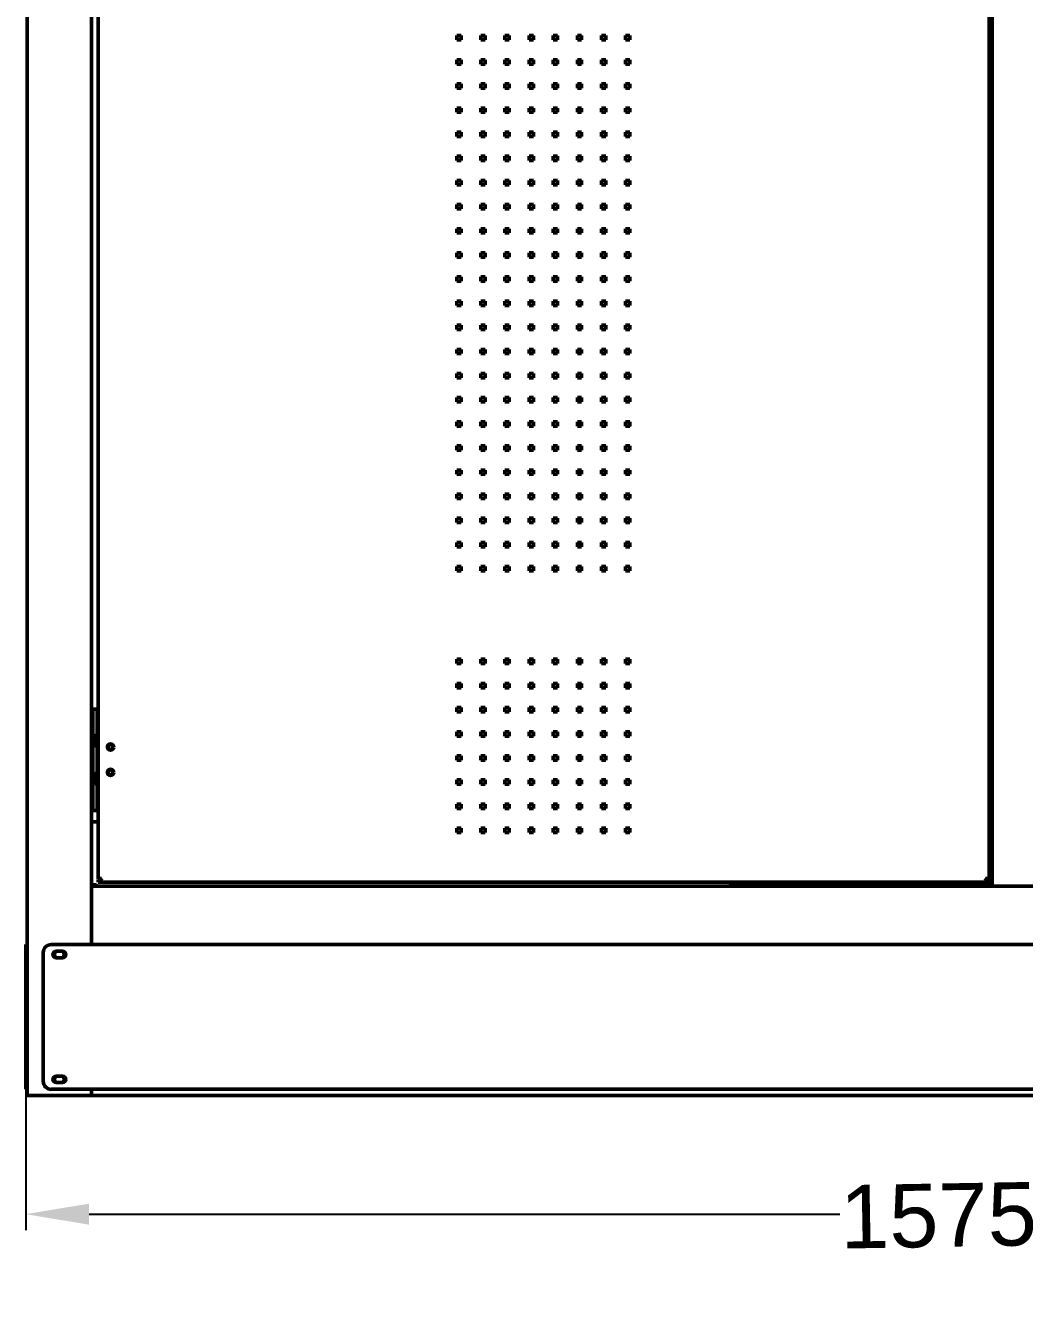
# Model space of a CAD drawing. Header units: millimetres. Extents: x 0 to 158, y -17 to 186.
# Drawn here: x 0 to 78.8, y -17 to 84.4 of the extents above; entities that cross this region are included whole.
import ezdxf

# ---------------------------------------------------------------- set-up
doc = ezdxf.new("R2010")
doc.units = ezdxf.units.MM
doc.layers.add('Visible (ANSI)', color=7, linetype='Continuous', lineweight=50)
doc.styles.get("Standard").update_dxf_attribs({"font": 'arial.ttf'})
doc.dimstyles.new('ISO-25', dxfattribs={"dimtxt": 2.5, "dimasz": 2.5, "dimexe": 1.25, "dimexo": 0.625, "dimtad": 1, "dimtxsty": 'Standard', "dimcen": -2.5, "dimadec": 0, "dimazin": 0, "dimtfac": 1, "dimtmove": 0, "dimatfit": 3, "dimfxl": 1, "dimarcsym": 0})

# ---------------------------------------------------------------- blocks, each defined once
blk = doc.blocks.new('*D21')
at = {"color": 0, "lineweight": -2}
for p, q in [((0, 0.49), (0, -10.62)), ((157.7, 0.47), (157.7, -10.62)), ((5, -9.37), (64.28, -9.37)), ((152.7, -9.37), (93.42, -9.37))]:
    blk.add_line(p, q, dxfattribs=at)
at = {"color": 0}
for points in [[(5, -8.54), (5, -10.2), (0, -9.37)], [(152.7, -10.2), (152.7, -8.54), (157.7, -9.37)]]:
    blk.add_solid(points, dxfattribs=at)
at = {"layer": 'Defpoints', "color": 0}
for p in [(0, 1.12), (157.7, 1.1), (0, -9.37)]:
    blk.add_point(p, dxfattribs=at)
at = {"color": 0, "insert": (78.85, -9.37), "char_height": 5, "attachment_point": 5, "rotation": 1}
blk.add_mtext('1575 mm', dxfattribs=at)

msp = doc.modelspace()

# ---------------------------------------------------------------- linework, layer by layer
at = {"layer": 'Visible (ANSI)'}
for p, q in [((0.121, 183.781), (0.121, 0)), ((5.2, 178.702), (5.2, 16.507)), ((76.309, 16.507), (76.309, 178.702)), ((5.717, 17.048), (5.717, 178.16)), ((76.064, 178.16), (76.064, 17.048)), ((34.033, 83.644), (34.371, 83.644)), ((34.033, 83.307), (34.033, 83.644)), ((34.371, 83.307), (34.033, 83.307)), ((34.371, 83.644), (34.371, 83.307)), ((35.938, 83.644), (36.276, 83.644)), ((35.938, 83.307), (35.938, 83.644)), ((36.276, 83.307), (35.938, 83.307)), ((36.276, 83.644), (36.276, 83.307)), ((37.843, 83.644), (38.18, 83.644)), ((37.843, 83.307), (37.843, 83.644)), ((38.18, 83.307), (37.843, 83.307)), ((38.18, 83.644), (38.18, 83.307)), ((39.747, 83.644), (40.085, 83.644)), ((39.747, 83.307), (39.747, 83.644)), ((40.085, 83.307), (39.747, 83.307)), ((40.085, 83.644), (40.085, 83.307)), ((41.652, 83.644), (41.99, 83.644)), ((41.652, 83.307), (41.652, 83.644)), ((41.99, 83.307), (41.652, 83.307)), ((41.99, 83.644), (41.99, 83.307)), ((43.557, 83.644), (43.895, 83.644)), ((43.557, 83.307), (43.557, 83.644)), ((43.895, 83.307), (43.557, 83.307)), ((43.895, 83.644), (43.895, 83.307)), ((45.461, 83.644), (45.799, 83.644)), ((45.461, 83.307), (45.461, 83.644)), ((45.799, 83.307), (45.461, 83.307)), ((45.799, 83.644), (45.799, 83.307)), ((47.366, 83.644), (47.704, 83.644)), ((47.366, 83.307), (47.366, 83.644)), ((47.704, 83.307), (47.366, 83.307)), ((47.704, 83.644), (47.704, 83.307)), ((34.033, 81.74), (34.371, 81.74)), ((34.033, 81.402), (34.033, 81.74)), ((34.371, 81.402), (34.033, 81.402)), ((34.371, 81.74), (34.371, 81.402)), ((35.938, 81.74), (36.276, 81.74)), ((35.938, 81.402), (35.938, 81.74)), ((36.276, 81.402), (35.938, 81.402)), ((36.276, 81.74), (36.276, 81.402)), ((37.843, 81.74), (38.18, 81.74)), ((37.843, 81.402), (37.843, 81.74)), ((38.18, 81.402), (37.843, 81.402)), ((38.18, 81.74), (38.18, 81.402)), ((39.747, 81.74), (40.085, 81.74)), ((39.747, 81.402), (39.747, 81.74)), ((40.085, 81.402), (39.747, 81.402)), ((40.085, 81.74), (40.085, 81.402)), ((41.652, 81.74), (41.99, 81.74)), ((41.652, 81.402), (41.652, 81.74)), ((41.99, 81.402), (41.652, 81.402)), ((41.99, 81.74), (41.99, 81.402)), ((43.557, 81.74), (43.895, 81.74)), ((43.557, 81.402), (43.557, 81.74)), ((43.895, 81.402), (43.557, 81.402)), ((43.895, 81.74), (43.895, 81.402)), ((45.461, 81.74), (45.799, 81.74)), ((45.461, 81.402), (45.461, 81.74)), ((45.799, 81.402), (45.461, 81.402)), ((45.799, 81.74), (45.799, 81.402)), ((47.366, 81.74), (47.704, 81.74)), ((47.366, 81.402), (47.366, 81.74)), ((47.704, 81.402), (47.366, 81.402)), ((47.704, 81.74), (47.704, 81.402)), ((34.033, 79.835), (34.371, 79.835)), ((34.033, 79.497), (34.033, 79.835)), ((34.371, 79.497), (34.033, 79.497)), ((34.371, 79.835), (34.371, 79.497)), ((35.938, 79.835), (36.276, 79.835)), ((35.938, 79.497), (35.938, 79.835)), ((36.276, 79.497), (35.938, 79.497)), ((36.276, 79.835), (36.276, 79.497)), ((37.843, 79.835), (38.18, 79.835)), ((37.843, 79.497), (37.843, 79.835)), ((38.18, 79.497), (37.843, 79.497)), ((38.18, 79.835), (38.18, 79.497)), ((39.747, 79.835), (40.085, 79.835)), ((39.747, 79.497), (39.747, 79.835)), ((40.085, 79.497), (39.747, 79.497)), ((40.085, 79.835), (40.085, 79.497)), ((41.652, 79.835), (41.99, 79.835)), ((41.652, 79.497), (41.652, 79.835)), ((41.99, 79.497), (41.652, 79.497)), ((41.99, 79.835), (41.99, 79.497)), ((43.557, 79.835), (43.895, 79.835)), ((43.557, 79.497), (43.557, 79.835)), ((43.895, 79.497), (43.557, 79.497)), ((43.895, 79.835), (43.895, 79.497)), ((45.461, 79.835), (45.799, 79.835)), ((45.461, 79.497), (45.461, 79.835)), ((45.799, 79.497), (45.461, 79.497)), ((45.799, 79.835), (45.799, 79.497)), ((47.366, 79.835), (47.704, 79.835)), ((47.366, 79.497), (47.366, 79.835)), ((47.704, 79.497), (47.366, 79.497)), ((47.704, 79.835), (47.704, 79.497)), ((34.033, 77.93), (34.371, 77.93)), ((34.033, 77.592), (34.033, 77.93)), ((34.371, 77.592), (34.033, 77.592)), ((34.371, 77.93), (34.371, 77.592)), ((35.938, 77.93), (36.276, 77.93)), ((35.938, 77.592), (35.938, 77.93)), ((36.276, 77.592), (35.938, 77.592)), ((36.276, 77.93), (36.276, 77.592)), ((37.843, 77.93), (38.18, 77.93)), ((37.843, 77.592), (37.843, 77.93)), ((38.18, 77.592), (37.843, 77.592)), ((38.18, 77.93), (38.18, 77.592)), ((39.747, 77.93), (40.085, 77.93)), ((39.747, 77.592), (39.747, 77.93)), ((40.085, 77.592), (39.747, 77.592)), ((40.085, 77.93), (40.085, 77.592)), ((41.652, 77.93), (41.99, 77.93)), ((41.652, 77.592), (41.652, 77.93)), ((41.99, 77.592), (41.652, 77.592)), ((41.99, 77.93), (41.99, 77.592)), ((43.557, 77.93), (43.895, 77.93)), ((43.557, 77.592), (43.557, 77.93)), ((43.895, 77.592), (43.557, 77.592)), ((43.895, 77.93), (43.895, 77.592)), ((45.461, 77.93), (45.799, 77.93)), ((45.461, 77.592), (45.461, 77.93)), ((45.799, 77.592), (45.461, 77.592)), ((45.799, 77.93), (45.799, 77.592)), ((47.366, 77.93), (47.704, 77.93)), ((47.366, 77.592), (47.366, 77.93)), ((47.704, 77.592), (47.366, 77.592)), ((47.704, 77.93), (47.704, 77.592)), ((34.033, 76.026), (34.371, 76.026)), ((34.033, 75.688), (34.033, 76.026)), ((34.371, 75.688), (34.033, 75.688)), ((34.371, 76.026), (34.371, 75.688)), ((35.938, 76.026), (36.276, 76.026)), ((35.938, 75.688), (35.938, 76.026)), ((36.276, 75.688), (35.938, 75.688)), ((36.276, 76.026), (36.276, 75.688)), ((37.843, 76.026), (38.18, 76.026)), ((37.843, 75.688), (37.843, 76.026)), ((38.18, 75.688), (37.843, 75.688)), ((38.18, 76.026), (38.18, 75.688)), ((39.747, 76.026), (40.085, 76.026)), ((39.747, 75.688), (39.747, 76.026)), ((40.085, 75.688), (39.747, 75.688)), ((40.085, 76.026), (40.085, 75.688)), ((41.652, 76.026), (41.99, 76.026)), ((41.652, 75.688), (41.652, 76.026)), ((41.99, 75.688), (41.652, 75.688)), ((41.99, 76.026), (41.99, 75.688)), ((43.557, 76.026), (43.895, 76.026)), ((43.557, 75.688), (43.557, 76.026)), ((43.895, 75.688), (43.557, 75.688)), ((43.895, 76.026), (43.895, 75.688)), ((45.461, 76.026), (45.799, 76.026)), ((45.461, 75.688), (45.461, 76.026)), ((45.799, 75.688), (45.461, 75.688)), ((45.799, 76.026), (45.799, 75.688)), ((47.366, 76.026), (47.704, 76.026)), ((47.366, 75.688), (47.366, 76.026)), ((47.704, 75.688), (47.366, 75.688)), ((47.704, 76.026), (47.704, 75.688)), ((34.033, 74.121), (34.371, 74.121)), ((34.033, 73.783), (34.033, 74.121)), ((34.371, 74.121), (34.371, 73.783)), ((35.938, 74.121), (36.276, 74.121)), ((35.938, 73.783), (35.938, 74.121)), ((36.276, 74.121), (36.276, 73.783)), ((37.843, 74.121), (38.18, 74.121)), ((37.843, 73.783), (37.843, 74.121)), ((38.18, 74.121), (38.18, 73.783)), ((39.747, 74.121), (40.085, 74.121)), ((39.747, 73.783), (39.747, 74.121)), ((40.085, 74.121), (40.085, 73.783)), ((41.652, 74.121), (41.99, 74.121)), ((41.652, 73.783), (41.652, 74.121)), ((41.99, 74.121), (41.99, 73.783)), ((43.557, 74.121), (43.895, 74.121)), ((43.557, 73.783), (43.557, 74.121)), ((43.895, 74.121), (43.895, 73.783)), ((45.461, 74.121), (45.799, 74.121)), ((45.461, 73.783), (45.461, 74.121)), ((45.799, 74.121), (45.799, 73.783)), ((47.366, 74.121), (47.704, 74.121)), ((47.366, 73.783), (47.366, 74.121)), ((47.704, 74.121), (47.704, 73.783)), ((34.371, 73.783), (34.033, 73.783)), ((36.276, 73.783), (35.938, 73.783)), ((38.18, 73.783), (37.843, 73.783)), ((40.085, 73.783), (39.747, 73.783)), ((41.99, 73.783), (41.652, 73.783)), ((43.895, 73.783), (43.557, 73.783)), ((45.799, 73.783), (45.461, 73.783)), ((47.704, 73.783), (47.366, 73.783)), ((34.033, 72.216), (34.371, 72.216)), ((34.033, 71.878), (34.033, 72.216)), ((34.371, 72.216), (34.371, 71.878)), ((35.938, 72.216), (36.276, 72.216)), ((35.938, 71.878), (35.938, 72.216)), ((36.276, 72.216), (36.276, 71.878)), ((37.843, 72.216), (38.18, 72.216)), ((37.843, 71.878), (37.843, 72.216)), ((38.18, 72.216), (38.18, 71.878)), ((39.747, 72.216), (40.085, 72.216)), ((39.747, 71.878), (39.747, 72.216)), ((40.085, 72.216), (40.085, 71.878)), ((41.652, 72.216), (41.99, 72.216)), ((41.652, 71.878), (41.652, 72.216)), ((41.99, 72.216), (41.99, 71.878)), ((43.557, 72.216), (43.895, 72.216)), ((43.557, 71.878), (43.557, 72.216)), ((43.895, 72.216), (43.895, 71.878)), ((45.461, 72.216), (45.799, 72.216)), ((45.461, 71.878), (45.461, 72.216)), ((45.799, 72.216), (45.799, 71.878)), ((47.366, 72.216), (47.704, 72.216)), ((47.366, 71.878), (47.366, 72.216)), ((47.704, 72.216), (47.704, 71.878)), ((34.371, 71.878), (34.033, 71.878)), ((36.276, 71.878), (35.938, 71.878)), ((38.18, 71.878), (37.843, 71.878)), ((40.085, 71.878), (39.747, 71.878)), ((41.99, 71.878), (41.652, 71.878)), ((43.895, 71.878), (43.557, 71.878)), ((45.799, 71.878), (45.461, 71.878)), ((47.704, 71.878), (47.366, 71.878)), ((34.033, 70.311), (34.371, 70.311)), ((34.033, 69.974), (34.033, 70.311)), ((34.371, 69.974), (34.033, 69.974)), ((34.371, 70.311), (34.371, 69.974)), ((35.938, 70.311), (36.276, 70.311)), ((35.938, 69.974), (35.938, 70.311)), ((36.276, 69.974), (35.938, 69.974)), ((36.276, 70.311), (36.276, 69.974)), ((37.843, 70.311), (38.18, 70.311)), ((37.843, 69.974), (37.843, 70.311)), ((38.18, 69.974), (37.843, 69.974)), ((38.18, 70.311), (38.18, 69.974)), ((39.747, 70.311), (40.085, 70.311)), ((39.747, 69.974), (39.747, 70.311)), ((40.085, 69.974), (39.747, 69.974)), ((40.085, 70.311), (40.085, 69.974)), ((41.652, 70.311), (41.99, 70.311)), ((41.652, 69.974), (41.652, 70.311)), ((41.99, 69.974), (41.652, 69.974)), ((41.99, 70.311), (41.99, 69.974)), ((43.557, 70.311), (43.895, 70.311)), ((43.557, 69.974), (43.557, 70.311)), ((43.895, 69.974), (43.557, 69.974)), ((43.895, 70.311), (43.895, 69.974)), ((45.461, 70.311), (45.799, 70.311)), ((45.461, 69.974), (45.461, 70.311)), ((45.799, 69.974), (45.461, 69.974)), ((45.799, 70.311), (45.799, 69.974)), ((47.366, 70.311), (47.704, 70.311)), ((47.366, 69.974), (47.366, 70.311)), ((47.704, 69.974), (47.366, 69.974)), ((47.704, 70.311), (47.704, 69.974)), ((34.033, 68.407), (34.371, 68.407)), ((34.033, 68.069), (34.033, 68.407)), ((34.371, 68.069), (34.033, 68.069)), ((34.371, 68.407), (34.371, 68.069)), ((35.938, 68.407), (36.276, 68.407)), ((35.938, 68.069), (35.938, 68.407)), ((36.276, 68.069), (35.938, 68.069)), ((36.276, 68.407), (36.276, 68.069)), ((37.843, 68.407), (38.18, 68.407)), ((37.843, 68.069), (37.843, 68.407)), ((38.18, 68.069), (37.843, 68.069)), ((38.18, 68.407), (38.18, 68.069)), ((39.747, 68.407), (40.085, 68.407)), ((39.747, 68.069), (39.747, 68.407)), ((40.085, 68.069), (39.747, 68.069)), ((40.085, 68.407), (40.085, 68.069)), ((41.652, 68.407), (41.99, 68.407)), ((41.652, 68.069), (41.652, 68.407)), ((41.99, 68.069), (41.652, 68.069)), ((41.99, 68.407), (41.99, 68.069)), ((43.557, 68.407), (43.895, 68.407)), ((43.557, 68.069), (43.557, 68.407)), ((43.895, 68.069), (43.557, 68.069)), ((43.895, 68.407), (43.895, 68.069)), ((45.461, 68.407), (45.799, 68.407)), ((45.461, 68.069), (45.461, 68.407)), ((45.799, 68.069), (45.461, 68.069)), ((45.799, 68.407), (45.799, 68.069)), ((47.366, 68.407), (47.704, 68.407)), ((47.366, 68.069), (47.366, 68.407)), ((47.704, 68.069), (47.366, 68.069)), ((47.704, 68.407), (47.704, 68.069)), ((34.033, 66.502), (34.371, 66.502)), ((34.033, 66.164), (34.033, 66.502)), ((34.371, 66.164), (34.033, 66.164)), ((34.371, 66.502), (34.371, 66.164)), ((35.938, 66.502), (36.276, 66.502)), ((35.938, 66.164), (35.938, 66.502)), ((36.276, 66.164), (35.938, 66.164)), ((36.276, 66.502), (36.276, 66.164)), ((37.843, 66.502), (38.18, 66.502)), ((37.843, 66.164), (37.843, 66.502)), ((38.18, 66.164), (37.843, 66.164)), ((38.18, 66.502), (38.18, 66.164)), ((39.747, 66.502), (40.085, 66.502)), ((39.747, 66.164), (39.747, 66.502)), ((40.085, 66.164), (39.747, 66.164)), ((40.085, 66.502), (40.085, 66.164)), ((41.652, 66.502), (41.99, 66.502)), ((41.652, 66.164), (41.652, 66.502)), ((41.99, 66.164), (41.652, 66.164)), ((41.99, 66.502), (41.99, 66.164)), ((43.557, 66.502), (43.895, 66.502)), ((43.557, 66.164), (43.557, 66.502)), ((43.895, 66.164), (43.557, 66.164)), ((43.895, 66.502), (43.895, 66.164)), ((45.461, 66.502), (45.799, 66.502)), ((45.461, 66.164), (45.461, 66.502)), ((45.799, 66.164), (45.461, 66.164)), ((45.799, 66.502), (45.799, 66.164)), ((47.366, 66.502), (47.704, 66.502)), ((47.366, 66.164), (47.366, 66.502)), ((47.704, 66.164), (47.366, 66.164)), ((47.704, 66.502), (47.704, 66.164)), ((34.033, 64.597), (34.371, 64.597)), ((34.033, 64.26), (34.033, 64.597)), ((34.371, 64.26), (34.033, 64.26)), ((34.371, 64.597), (34.371, 64.26)), ((35.938, 64.597), (36.276, 64.597)), ((35.938, 64.26), (35.938, 64.597)), ((36.276, 64.26), (35.938, 64.26)), ((36.276, 64.597), (36.276, 64.26)), ((37.843, 64.597), (38.18, 64.597)), ((37.843, 64.26), (37.843, 64.597)), ((38.18, 64.26), (37.843, 64.26)), ((38.18, 64.597), (38.18, 64.26)), ((39.747, 64.597), (40.085, 64.597)), ((39.747, 64.26), (39.747, 64.597)), ((40.085, 64.26), (39.747, 64.26)), ((40.085, 64.597), (40.085, 64.26)), ((41.652, 64.597), (41.99, 64.597)), ((41.652, 64.26), (41.652, 64.597)), ((41.99, 64.26), (41.652, 64.26)), ((41.99, 64.597), (41.99, 64.26)), ((43.557, 64.597), (43.895, 64.597)), ((43.557, 64.26), (43.557, 64.597)), ((43.895, 64.26), (43.557, 64.26)), ((43.895, 64.597), (43.895, 64.26)), ((45.461, 64.597), (45.799, 64.597)), ((45.461, 64.26), (45.461, 64.597)), ((45.799, 64.26), (45.461, 64.26)), ((45.799, 64.597), (45.799, 64.26)), ((47.366, 64.597), (47.704, 64.597)), ((47.366, 64.26), (47.366, 64.597)), ((47.704, 64.26), (47.366, 64.26)), ((47.704, 64.597), (47.704, 64.26)), ((34.033, 62.693), (34.371, 62.693)), ((34.033, 62.355), (34.033, 62.693)), ((34.371, 62.355), (34.033, 62.355)), ((34.371, 62.693), (34.371, 62.355)), ((35.938, 62.693), (36.276, 62.693)), ((35.938, 62.355), (35.938, 62.693)), ((36.276, 62.355), (35.938, 62.355)), ((36.276, 62.693), (36.276, 62.355)), ((37.843, 62.693), (38.18, 62.693)), ((37.843, 62.355), (37.843, 62.693)), ((38.18, 62.355), (37.843, 62.355)), ((38.18, 62.693), (38.18, 62.355)), ((39.747, 62.693), (40.085, 62.693)), ((39.747, 62.355), (39.747, 62.693)), ((40.085, 62.355), (39.747, 62.355)), ((40.085, 62.693), (40.085, 62.355)), ((41.652, 62.693), (41.99, 62.693)), ((41.652, 62.355), (41.652, 62.693)), ((41.99, 62.355), (41.652, 62.355)), ((41.99, 62.693), (41.99, 62.355)), ((43.557, 62.693), (43.895, 62.693)), ((43.557, 62.355), (43.557, 62.693)), ((43.895, 62.355), (43.557, 62.355)), ((43.895, 62.693), (43.895, 62.355)), ((45.461, 62.693), (45.799, 62.693)), ((45.461, 62.355), (45.461, 62.693)), ((45.799, 62.355), (45.461, 62.355)), ((45.799, 62.693), (45.799, 62.355)), ((47.366, 62.693), (47.704, 62.693)), ((47.366, 62.355), (47.366, 62.693)), ((47.704, 62.355), (47.366, 62.355)), ((47.704, 62.693), (47.704, 62.355)), ((34.033, 60.788), (34.371, 60.788)), ((34.033, 60.45), (34.033, 60.788)), ((34.371, 60.45), (34.033, 60.45)), ((34.371, 60.788), (34.371, 60.45)), ((35.938, 60.788), (36.276, 60.788)), ((35.938, 60.45), (35.938, 60.788)), ((36.276, 60.45), (35.938, 60.45)), ((36.276, 60.788), (36.276, 60.45)), ((37.843, 60.788), (38.18, 60.788)), ((37.843, 60.45), (37.843, 60.788)), ((38.18, 60.45), (37.843, 60.45)), ((38.18, 60.788), (38.18, 60.45)), ((39.747, 60.788), (40.085, 60.788)), ((39.747, 60.45), (39.747, 60.788)), ((40.085, 60.45), (39.747, 60.45)), ((40.085, 60.788), (40.085, 60.45)), ((41.652, 60.788), (41.99, 60.788)), ((41.652, 60.45), (41.652, 60.788)), ((41.99, 60.45), (41.652, 60.45)), ((41.99, 60.788), (41.99, 60.45)), ((43.557, 60.788), (43.895, 60.788)), ((43.557, 60.45), (43.557, 60.788)), ((43.895, 60.45), (43.557, 60.45)), ((43.895, 60.788), (43.895, 60.45)), ((45.461, 60.788), (45.799, 60.788)), ((45.461, 60.45), (45.461, 60.788)), ((45.799, 60.45), (45.461, 60.45)), ((45.799, 60.788), (45.799, 60.45)), ((47.366, 60.788), (47.704, 60.788)), ((47.366, 60.45), (47.366, 60.788)), ((47.704, 60.45), (47.366, 60.45)), ((47.704, 60.788), (47.704, 60.45)), ((34.033, 58.883), (34.371, 58.883)), ((34.033, 58.545), (34.033, 58.883)), ((34.371, 58.883), (34.371, 58.545)), ((35.938, 58.883), (36.276, 58.883)), ((35.938, 58.545), (35.938, 58.883)), ((36.276, 58.883), (36.276, 58.545)), ((37.843, 58.883), (38.18, 58.883)), ((37.843, 58.545), (37.843, 58.883)), ((38.18, 58.883), (38.18, 58.545)), ((39.747, 58.883), (40.085, 58.883)), ((39.747, 58.545), (39.747, 58.883)), ((40.085, 58.883), (40.085, 58.545)), ((41.652, 58.883), (41.99, 58.883)), ((41.652, 58.545), (41.652, 58.883)), ((41.99, 58.883), (41.99, 58.545)), ((43.557, 58.883), (43.895, 58.883)), ((43.557, 58.545), (43.557, 58.883)), ((43.895, 58.883), (43.895, 58.545)), ((45.461, 58.883), (45.799, 58.883)), ((45.461, 58.545), (45.461, 58.883)), ((45.799, 58.883), (45.799, 58.545)), ((47.366, 58.883), (47.704, 58.883)), ((47.366, 58.545), (47.366, 58.883)), ((47.704, 58.883), (47.704, 58.545)), ((34.371, 58.545), (34.033, 58.545)), ((36.276, 58.545), (35.938, 58.545)), ((38.18, 58.545), (37.843, 58.545)), ((40.085, 58.545), (39.747, 58.545)), ((41.99, 58.545), (41.652, 58.545)), ((43.895, 58.545), (43.557, 58.545)), ((45.799, 58.545), (45.461, 58.545)), ((47.704, 58.545), (47.366, 58.545)), ((34.033, 56.979), (34.371, 56.979)), ((34.033, 56.641), (34.033, 56.979)), ((34.371, 56.979), (34.371, 56.641)), ((35.938, 56.979), (36.276, 56.979)), ((35.938, 56.641), (35.938, 56.979)), ((36.276, 56.979), (36.276, 56.641)), ((37.843, 56.979), (38.18, 56.979)), ((37.843, 56.641), (37.843, 56.979)), ((38.18, 56.979), (38.18, 56.641)), ((39.747, 56.979), (40.085, 56.979)), ((39.747, 56.641), (39.747, 56.979)), ((40.085, 56.979), (40.085, 56.641)), ((41.652, 56.979), (41.99, 56.979)), ((41.652, 56.641), (41.652, 56.979)), ((41.99, 56.979), (41.99, 56.641)), ((43.557, 56.979), (43.895, 56.979)), ((43.557, 56.641), (43.557, 56.979)), ((43.895, 56.979), (43.895, 56.641)), ((45.461, 56.979), (45.799, 56.979)), ((45.461, 56.641), (45.461, 56.979)), ((45.799, 56.979), (45.799, 56.641)), ((47.366, 56.979), (47.704, 56.979)), ((47.366, 56.641), (47.366, 56.979)), ((47.704, 56.979), (47.704, 56.641)), ((34.371, 56.641), (34.033, 56.641)), ((36.276, 56.641), (35.938, 56.641)), ((38.18, 56.641), (37.843, 56.641)), ((40.085, 56.641), (39.747, 56.641)), ((41.99, 56.641), (41.652, 56.641)), ((43.895, 56.641), (43.557, 56.641)), ((45.799, 56.641), (45.461, 56.641)), ((47.704, 56.641), (47.366, 56.641)), ((34.033, 55.074), (34.371, 55.074)), ((34.033, 54.736), (34.033, 55.074)), ((34.371, 55.074), (34.371, 54.736)), ((35.938, 55.074), (36.276, 55.074)), ((35.938, 54.736), (35.938, 55.074)), ((36.276, 55.074), (36.276, 54.736)), ((37.843, 55.074), (38.18, 55.074)), ((37.843, 54.736), (37.843, 55.074)), ((38.18, 55.074), (38.18, 54.736)), ((39.747, 55.074), (40.085, 55.074)), ((39.747, 54.736), (39.747, 55.074)), ((40.085, 55.074), (40.085, 54.736)), ((41.652, 55.074), (41.99, 55.074)), ((41.652, 54.736), (41.652, 55.074)), ((41.99, 55.074), (41.99, 54.736)), ((43.557, 55.074), (43.895, 55.074)), ((43.557, 54.736), (43.557, 55.074)), ((43.738, 54.736), (43.738, 55.074)), ((43.895, 55.074), (43.895, 54.736)), ((45.461, 55.074), (45.799, 55.074)), ((45.461, 54.736), (45.461, 55.074)), ((45.799, 55.074), (45.799, 54.736)), ((47.366, 55.074), (47.704, 55.074)), ((47.366, 54.736), (47.366, 55.074)), ((47.675, 55.074), (47.675, 54.736)), ((47.704, 55.074), (47.704, 54.736)), ((34.371, 54.736), (34.033, 54.736)), ((36.276, 54.736), (35.938, 54.736)), ((38.18, 54.736), (37.843, 54.736)), ((40.085, 54.736), (39.747, 54.736)), ((41.99, 54.736), (41.652, 54.736)), ((43.895, 54.736), (43.557, 54.736)), ((45.799, 54.736), (45.461, 54.736)), ((47.704, 54.736), (47.366, 54.736)), ((34.033, 53.169), (34.371, 53.169)), ((34.033, 52.831), (34.033, 53.169)), ((34.371, 52.831), (34.033, 52.831)), ((34.371, 53.169), (34.371, 52.831)), ((35.938, 53.169), (36.276, 53.169)), ((35.938, 52.831), (35.938, 53.169)), ((36.276, 52.831), (35.938, 52.831)), ((36.276, 53.169), (36.276, 52.831)), ((37.843, 53.169), (38.18, 53.169)), ((37.843, 52.831), (37.843, 53.169)), ((38.18, 52.831), (37.843, 52.831)), ((38.18, 53.169), (38.18, 52.831)), ((39.747, 53.169), (40.085, 53.169)), ((39.747, 52.831), (39.747, 53.169)), ((40.085, 52.831), (39.747, 52.831)), ((40.085, 53.169), (40.085, 52.831)), ((41.652, 53.169), (41.99, 53.169)), ((41.652, 52.831), (41.652, 53.169)), ((41.99, 52.831), (41.652, 52.831)), ((41.99, 53.169), (41.99, 52.831)), ((43.557, 53.169), (43.895, 53.169)), ((43.557, 52.831), (43.557, 53.169)), ((43.895, 52.831), (43.557, 52.831)), ((43.738, 52.951), (43.738, 53.169)), ((43.895, 53.169), (43.895, 52.831)), ((45.461, 53.169), (45.799, 53.169)), ((45.461, 52.831), (45.461, 53.169)), ((45.799, 52.831), (45.461, 52.831)), ((45.799, 53.169), (45.799, 52.831)), ((47.366, 53.169), (47.704, 53.169)), ((47.366, 52.831), (47.366, 53.169)), ((47.704, 52.831), (47.366, 52.831)), ((47.675, 53.169), (47.675, 52.951)), ((47.704, 53.169), (47.704, 52.831)), ((34.033, 51.264), (34.371, 51.264)), ((34.033, 50.927), (34.033, 51.264)), ((34.371, 50.927), (34.033, 50.927)), ((34.371, 51.264), (34.371, 50.927)), ((35.938, 51.264), (36.276, 51.264)), ((35.938, 50.927), (35.938, 51.264)), ((36.276, 50.927), (35.938, 50.927)), ((36.276, 51.264), (36.276, 50.927)), ((37.843, 51.264), (38.18, 51.264)), ((37.843, 50.927), (37.843, 51.264)), ((38.18, 50.927), (37.843, 50.927)), ((38.18, 51.264), (38.18, 50.927)), ((39.747, 51.264), (40.085, 51.264)), ((39.747, 50.927), (39.747, 51.264)), ((40.085, 50.927), (39.747, 50.927)), ((40.085, 51.264), (40.085, 50.927)), ((41.652, 51.264), (41.99, 51.264)), ((41.652, 50.927), (41.652, 51.264)), ((41.99, 50.927), (41.652, 50.927)), ((41.99, 51.264), (41.99, 50.927)), ((43.557, 51.264), (43.895, 51.264)), ((43.557, 50.927), (43.557, 51.264)), ((43.895, 50.927), (43.557, 50.927)), ((43.895, 51.264), (43.895, 50.927)), ((45.461, 51.264), (45.799, 51.264)), ((45.461, 50.927), (45.461, 51.264)), ((45.799, 50.927), (45.461, 50.927)), ((45.799, 51.264), (45.799, 50.927)), ((47.366, 51.264), (47.704, 51.264)), ((47.366, 50.927), (47.366, 51.264)), ((47.704, 50.927), (47.366, 50.927)), ((47.704, 51.264), (47.704, 50.927)), ((34.033, 49.36), (34.371, 49.36)), ((34.033, 49.022), (34.033, 49.36)), ((34.371, 49.022), (34.033, 49.022)), ((34.371, 49.36), (34.371, 49.022)), ((35.938, 49.36), (36.276, 49.36)), ((35.938, 49.022), (35.938, 49.36)), ((36.276, 49.022), (35.938, 49.022)), ((36.276, 49.36), (36.276, 49.022)), ((37.843, 49.36), (38.18, 49.36)), ((37.843, 49.022), (37.843, 49.36)), ((38.18, 49.022), (37.843, 49.022)), ((38.18, 49.36), (38.18, 49.022)), ((39.747, 49.36), (40.085, 49.36)), ((39.747, 49.022), (39.747, 49.36)), ((40.085, 49.022), (39.747, 49.022)), ((40.085, 49.36), (40.085, 49.022)), ((41.652, 49.36), (41.99, 49.36)), ((41.652, 49.022), (41.652, 49.36)), ((41.99, 49.022), (41.652, 49.022)), ((41.99, 49.36), (41.99, 49.022)), ((43.557, 49.36), (43.895, 49.36)), ((43.557, 49.022), (43.557, 49.36)), ((43.895, 49.022), (43.557, 49.022)), ((43.738, 49.022), (43.738, 49.36)), ((43.895, 49.36), (43.895, 49.022)), ((45.461, 49.36), (45.799, 49.36)), ((45.461, 49.022), (45.461, 49.36)), ((45.799, 49.022), (45.461, 49.022)), ((45.799, 49.36), (45.799, 49.022)), ((47.366, 49.36), (47.704, 49.36)), ((47.366, 49.022), (47.366, 49.36)), ((47.704, 49.022), (47.366, 49.022)), ((47.675, 49.36), (47.675, 49.022)), ((47.704, 49.36), (47.704, 49.022)), ((76.064, 49.205), (76.156, 49.205)), ((76.309, 49.205), (76.156, 49.205)), ((76.156, 44.125), (76.156, 49.205)), ((34.033, 47.455), (34.371, 47.455)), ((34.033, 47.117), (34.033, 47.455)), ((34.371, 47.117), (34.033, 47.117)), ((34.371, 47.455), (34.371, 47.117)), ((35.938, 47.455), (36.276, 47.455)), ((35.938, 47.117), (35.938, 47.455)), ((36.276, 47.117), (35.938, 47.117)), ((36.276, 47.455), (36.276, 47.117)), ((37.843, 47.455), (38.18, 47.455)), ((37.843, 47.117), (37.843, 47.455)), ((38.18, 47.117), (37.843, 47.117)), ((38.18, 47.455), (38.18, 47.117)), ((39.747, 47.455), (40.085, 47.455)), ((39.747, 47.117), (39.747, 47.455)), ((40.085, 47.117), (39.747, 47.117)), ((40.085, 47.455), (40.085, 47.117)), ((41.652, 47.455), (41.99, 47.455)), ((41.652, 47.117), (41.652, 47.455)), ((41.99, 47.117), (41.652, 47.117)), ((41.99, 47.455), (41.99, 47.117)), ((43.557, 47.455), (43.895, 47.455)), ((43.557, 47.117), (43.557, 47.455)), ((43.895, 47.117), (43.557, 47.117)), ((43.895, 47.455), (43.895, 47.117)), ((45.461, 47.455), (45.799, 47.455)), ((45.461, 47.117), (45.461, 47.455)), ((45.799, 47.117), (45.461, 47.117)), ((45.799, 47.455), (45.799, 47.117)), ((47.366, 47.455), (47.704, 47.455)), ((47.366, 47.117), (47.366, 47.455)), ((47.704, 47.117), (47.366, 47.117)), ((47.704, 47.455), (47.704, 47.117)), ((34.033, 45.55), (34.371, 45.55)), ((34.033, 45.213), (34.033, 45.55)), ((34.371, 45.213), (34.033, 45.213)), ((34.371, 45.55), (34.371, 45.213)), ((35.938, 45.55), (36.276, 45.55)), ((35.938, 45.213), (35.938, 45.55)), ((36.276, 45.213), (35.938, 45.213)), ((36.276, 45.55), (36.276, 45.213)), ((37.843, 45.55), (38.18, 45.55)), ((37.843, 45.213), (37.843, 45.55)), ((38.18, 45.213), (37.843, 45.213)), ((38.18, 45.55), (38.18, 45.213)), ((39.747, 45.55), (40.085, 45.55)), ((39.747, 45.213), (39.747, 45.55)), ((40.085, 45.213), (39.747, 45.213)), ((40.085, 45.55), (40.085, 45.213)), ((41.652, 45.55), (41.99, 45.55)), ((41.652, 45.213), (41.652, 45.55)), ((41.99, 45.213), (41.652, 45.213)), ((41.99, 45.55), (41.99, 45.213)), ((43.557, 45.55), (43.895, 45.55)), ((43.557, 45.213), (43.557, 45.55)), ((43.895, 45.213), (43.557, 45.213)), ((43.738, 45.213), (43.738, 45.332)), ((43.895, 45.55), (43.895, 45.213)), ((45.461, 45.55), (45.799, 45.55)), ((45.461, 45.213), (45.461, 45.55)), ((45.799, 45.213), (45.461, 45.213)), ((45.799, 45.55), (45.799, 45.213)), ((47.366, 45.55), (47.704, 45.55)), ((47.366, 45.213), (47.366, 45.55)), ((47.704, 45.213), (47.366, 45.213)), ((47.675, 45.332), (47.675, 45.213)), ((47.704, 45.55), (47.704, 45.213)), ((34.033, 43.646), (34.371, 43.646)), ((34.033, 43.308), (34.033, 43.646)), ((34.371, 43.646), (34.371, 43.308)), ((35.938, 43.646), (36.276, 43.646)), ((35.938, 43.308), (35.938, 43.646)), ((36.276, 43.646), (36.276, 43.308)), ((37.843, 43.646), (38.18, 43.646)), ((37.843, 43.308), (37.843, 43.646)), ((38.18, 43.646), (38.18, 43.308)), ((39.747, 43.646), (40.085, 43.646)), ((39.747, 43.308), (39.747, 43.646)), ((40.085, 43.646), (40.085, 43.308)), ((41.652, 43.646), (41.99, 43.646)), ((41.652, 43.308), (41.652, 43.646)), ((41.99, 43.646), (41.99, 43.308)), ((43.557, 43.646), (43.895, 43.646)), ((43.557, 43.308), (43.557, 43.646)), ((43.738, 43.308), (43.738, 43.646)), ((43.895, 43.646), (43.895, 43.308)), ((45.461, 43.646), (45.799, 43.646)), ((45.461, 43.308), (45.461, 43.646)), ((45.799, 43.646), (45.799, 43.308)), ((47.366, 43.646), (47.704, 43.646)), ((47.366, 43.308), (47.366, 43.646)), ((47.675, 43.646), (47.675, 43.308)), ((47.704, 43.646), (47.704, 43.308)), ((76.064, 44.125), (76.156, 44.125)), ((76.156, 44.125), (76.309, 44.125)), ((34.371, 43.308), (34.033, 43.308)), ((36.276, 43.308), (35.938, 43.308)), ((38.18, 43.308), (37.843, 43.308)), ((40.085, 43.308), (39.747, 43.308)), ((41.99, 43.308), (41.652, 43.308)), ((43.895, 43.308), (43.557, 43.308)), ((45.799, 43.308), (45.461, 43.308)), ((47.704, 43.308), (47.366, 43.308)), ((34.033, 41.741), (34.371, 41.741)), ((34.033, 41.403), (34.033, 41.741)), ((34.371, 41.741), (34.371, 41.403)), ((35.938, 41.741), (36.276, 41.741)), ((35.938, 41.403), (35.938, 41.741)), ((36.276, 41.741), (36.276, 41.403)), ((37.843, 41.741), (38.18, 41.741)), ((37.843, 41.403), (37.843, 41.741)), ((38.18, 41.741), (38.18, 41.403)), ((39.747, 41.741), (40.085, 41.741)), ((39.747, 41.403), (39.747, 41.741)), ((40.085, 41.741), (40.085, 41.403)), ((41.652, 41.741), (41.99, 41.741)), ((41.652, 41.403), (41.652, 41.741)), ((41.99, 41.741), (41.99, 41.403)), ((43.557, 41.741), (43.895, 41.741)), ((43.557, 41.403), (43.557, 41.741)), ((43.895, 41.741), (43.895, 41.403)), ((45.461, 41.741), (45.799, 41.741)), ((45.461, 41.403), (45.461, 41.741)), ((45.799, 41.741), (45.799, 41.403)), ((47.366, 41.403), (47.366, 41.741)), ((47.366, 41.741), (47.704, 41.741)), ((47.704, 41.741), (47.704, 41.403)), ((34.371, 41.403), (34.033, 41.403)), ((36.276, 41.403), (35.938, 41.403)), ((38.18, 41.403), (37.843, 41.403)), ((40.085, 41.403), (39.747, 41.403)), ((41.99, 41.403), (41.652, 41.403)), ((43.895, 41.403), (43.557, 41.403)), ((45.799, 41.403), (45.461, 41.403)), ((47.704, 41.403), (47.366, 41.403)), ((34.033, 34.419), (34.371, 34.419)), ((34.033, 34.082), (34.033, 34.419)), ((34.371, 34.082), (34.033, 34.082)), ((34.371, 34.419), (34.371, 34.082)), ((35.938, 34.419), (36.276, 34.419)), ((35.938, 34.082), (35.938, 34.419)), ((36.276, 34.082), (35.938, 34.082)), ((36.276, 34.419), (36.276, 34.082)), ((37.843, 34.082), (37.843, 34.419)), ((37.843, 34.419), (38.18, 34.419)), ((38.18, 34.082), (37.843, 34.082)), ((38.18, 34.419), (38.18, 34.082)), ((39.747, 34.082), (39.747, 34.419)), ((39.747, 34.419), (40.085, 34.419)), ((40.085, 34.082), (39.747, 34.082)), ((40.085, 34.419), (40.085, 34.082)), ((41.652, 34.082), (41.652, 34.419)), ((41.652, 34.419), (41.99, 34.419)), ((41.99, 34.082), (41.652, 34.082)), ((41.99, 34.419), (41.99, 34.082)), ((43.557, 34.082), (43.557, 34.419)), ((43.557, 34.419), (43.895, 34.419)), ((43.895, 34.082), (43.557, 34.082)), ((43.738, 34.082), (43.738, 34.419)), ((43.895, 34.419), (43.895, 34.082)), ((45.461, 34.082), (45.461, 34.419)), ((45.461, 34.419), (45.799, 34.419)), ((45.799, 34.082), (45.461, 34.082)), ((45.799, 34.419), (45.799, 34.082)), ((47.366, 34.082), (47.366, 34.419)), ((47.366, 34.419), (47.704, 34.419)), ((47.704, 34.082), (47.366, 34.082)), ((47.675, 34.419), (47.675, 34.082)), ((47.704, 34.419), (47.704, 34.082)), ((34.033, 32.515), (34.371, 32.515)), ((34.033, 32.177), (34.033, 32.515)), ((34.371, 32.515), (34.371, 32.177)), ((35.938, 32.515), (36.276, 32.515)), ((35.938, 32.177), (35.938, 32.515)), ((36.276, 32.515), (36.276, 32.177)), ((37.843, 32.177), (37.843, 32.515)), ((37.843, 32.515), (38.18, 32.515)), ((38.18, 32.515), (38.18, 32.177)), ((39.747, 32.177), (39.747, 32.515)), ((39.747, 32.515), (40.085, 32.515)), ((40.085, 32.515), (40.085, 32.177)), ((41.652, 32.177), (41.652, 32.515)), ((41.652, 32.515), (41.99, 32.515)), ((41.99, 32.515), (41.99, 32.177)), ((43.557, 32.177), (43.557, 32.515)), ((43.557, 32.515), (43.895, 32.515)), ((43.895, 32.515), (43.895, 32.177)), ((45.461, 32.177), (45.461, 32.515)), ((45.461, 32.515), (45.799, 32.515)), ((45.799, 32.515), (45.799, 32.177)), ((47.366, 32.177), (47.366, 32.515)), ((47.366, 32.515), (47.704, 32.515)), ((47.704, 32.515), (47.704, 32.177)), ((34.371, 32.177), (34.033, 32.177)), ((36.276, 32.177), (35.938, 32.177)), ((38.18, 32.177), (37.843, 32.177)), ((40.085, 32.177), (39.747, 32.177)), ((41.99, 32.177), (41.652, 32.177)), ((43.895, 32.177), (43.557, 32.177)), ((45.799, 32.177), (45.461, 32.177)), ((47.704, 32.177), (47.366, 32.177)), ((5.3, 30.495), (5.2, 30.495)), ((5.3, 22.496), (5.3, 30.495)), ((5.3, 30.495), (5.65, 30.495)), ((5.65, 28.49), (5.65, 30.495)), ((5.65, 30.495), (5.717, 30.495)), ((34.033, 30.61), (34.371, 30.61)), ((34.033, 30.272), (34.033, 30.61)), ((34.371, 30.61), (34.371, 30.272)), ((35.938, 30.61), (36.276, 30.61)), ((35.938, 30.272), (35.938, 30.61)), ((36.276, 30.61), (36.276, 30.272)), ((37.843, 30.272), (37.843, 30.61)), ((37.843, 30.61), (38.18, 30.61)), ((38.18, 30.61), (38.18, 30.272)), ((39.747, 30.272), (39.747, 30.61)), ((39.747, 30.61), (40.085, 30.61)), ((40.085, 30.61), (40.085, 30.272)), ((41.652, 30.272), (41.652, 30.61)), ((41.652, 30.61), (41.99, 30.61)), ((41.99, 30.61), (41.99, 30.272)), ((43.557, 30.272), (43.557, 30.61)), ((43.557, 30.61), (43.895, 30.61)), ((43.895, 30.61), (43.895, 30.272)), ((45.461, 30.272), (45.461, 30.61)), ((45.461, 30.61), (45.799, 30.61)), ((45.799, 30.61), (45.799, 30.272)), ((47.366, 30.272), (47.366, 30.61)), ((47.366, 30.61), (47.704, 30.61)), ((47.704, 30.61), (47.704, 30.272)), ((34.371, 30.272), (34.033, 30.272)), ((36.276, 30.272), (35.938, 30.272)), ((38.18, 30.272), (37.843, 30.272)), ((40.085, 30.272), (39.747, 30.272)), ((41.99, 30.272), (41.652, 30.272)), ((43.895, 30.272), (43.557, 30.272)), ((45.799, 30.272), (45.461, 30.272)), ((47.704, 30.272), (47.366, 30.272)), ((5.487, 28.327), (5.65, 28.49)), ((5.65, 28.49), (5.65, 28.428)), ((34.033, 28.705), (34.371, 28.705)), ((34.033, 28.367), (34.033, 28.705)), ((34.371, 28.705), (34.371, 28.367)), ((35.938, 28.705), (36.276, 28.705)), ((35.938, 28.367), (35.938, 28.705)), ((36.276, 28.705), (36.276, 28.367)), ((37.843, 28.367), (37.843, 28.705)), ((37.843, 28.705), (38.18, 28.705)), ((38.18, 28.705), (38.18, 28.367)), ((39.747, 28.367), (39.747, 28.705)), ((39.747, 28.705), (40.085, 28.705)), ((40.085, 28.705), (40.085, 28.367)), ((41.652, 28.367), (41.652, 28.705)), ((41.652, 28.705), (41.99, 28.705)), ((41.99, 28.705), (41.99, 28.367)), ((43.557, 28.367), (43.557, 28.705)), ((43.557, 28.705), (43.895, 28.705)), ((43.895, 28.705), (43.895, 28.367)), ((45.461, 28.367), (45.461, 28.705)), ((45.461, 28.705), (45.799, 28.705)), ((45.799, 28.705), (45.799, 28.367)), ((47.366, 28.367), (47.366, 28.705)), ((47.366, 28.705), (47.704, 28.705)), ((47.704, 28.705), (47.704, 28.367)), ((5.487, 28.327), (5.717, 28.327)), ((5.487, 27.664), (5.487, 28.327)), ((5.717, 27.664), (5.487, 27.664)), ((5.65, 27.501), (5.487, 27.664)), ((5.65, 27.563), (5.65, 27.501)), ((5.65, 25.49), (5.65, 27.501)), ((34.371, 28.367), (34.033, 28.367)), ((36.276, 28.367), (35.938, 28.367)), ((38.18, 28.367), (37.843, 28.367)), ((40.085, 28.367), (39.747, 28.367)), ((41.99, 28.367), (41.652, 28.367)), ((43.895, 28.367), (43.557, 28.367)), ((45.799, 28.367), (45.461, 28.367)), ((47.704, 28.367), (47.366, 28.367)), ((34.033, 26.801), (34.371, 26.801)), ((34.033, 26.463), (34.033, 26.801)), ((34.371, 26.463), (34.033, 26.463)), ((34.371, 26.801), (34.371, 26.463)), ((35.938, 26.801), (36.276, 26.801)), ((35.938, 26.463), (35.938, 26.801)), ((36.276, 26.463), (35.938, 26.463)), ((36.276, 26.801), (36.276, 26.463)), ((37.843, 26.463), (37.843, 26.801)), ((37.843, 26.801), (38.18, 26.801)), ((38.18, 26.463), (37.843, 26.463)), ((38.18, 26.801), (38.18, 26.463)), ((39.747, 26.463), (39.747, 26.801)), ((39.747, 26.801), (40.085, 26.801)), ((40.085, 26.463), (39.747, 26.463)), ((40.085, 26.801), (40.085, 26.463)), ((41.652, 26.463), (41.652, 26.801)), ((41.652, 26.801), (41.99, 26.801)), ((41.99, 26.463), (41.652, 26.463)), ((41.99, 26.801), (41.99, 26.463)), ((43.557, 26.463), (43.557, 26.801)), ((43.557, 26.801), (43.895, 26.801)), ((43.895, 26.463), (43.557, 26.463)), ((43.895, 26.801), (43.895, 26.463)), ((45.461, 26.463), (45.461, 26.801)), ((45.461, 26.801), (45.799, 26.801)), ((45.799, 26.463), (45.461, 26.463)), ((45.799, 26.801), (45.799, 26.463)), ((47.366, 26.463), (47.366, 26.801)), ((47.366, 26.801), (47.704, 26.801)), ((47.704, 26.463), (47.366, 26.463)), ((47.704, 26.801), (47.704, 26.463)), ((5.487, 25.328), (5.65, 25.49)), ((5.65, 25.429), (5.65, 25.49)), ((5.487, 24.664), (5.487, 25.328)), ((5.487, 25.328), (5.717, 25.328)), ((5.65, 24.502), (5.487, 24.664)), ((5.487, 24.664), (5.717, 24.664)), ((5.65, 24.563), (5.65, 24.502)), ((5.65, 24.502), (5.65, 22.496)), ((34.033, 24.896), (34.371, 24.896)), ((34.033, 24.558), (34.033, 24.896)), ((34.371, 24.558), (34.033, 24.558)), ((34.371, 24.896), (34.371, 24.558)), ((35.938, 24.896), (36.276, 24.896)), ((35.938, 24.558), (35.938, 24.896)), ((36.276, 24.558), (35.938, 24.558)), ((36.276, 24.896), (36.276, 24.558)), ((37.843, 24.558), (37.843, 24.896)), ((37.843, 24.896), (38.18, 24.896)), ((38.18, 24.558), (37.843, 24.558)), ((38.18, 24.896), (38.18, 24.558)), ((39.747, 24.558), (39.747, 24.896)), ((39.747, 24.896), (40.085, 24.896)), ((40.085, 24.558), (39.747, 24.558)), ((40.085, 24.896), (40.085, 24.558)), ((41.652, 24.558), (41.652, 24.896)), ((41.652, 24.896), (41.99, 24.896)), ((41.99, 24.558), (41.652, 24.558)), ((41.99, 24.896), (41.99, 24.558)), ((43.557, 24.558), (43.557, 24.896)), ((43.557, 24.896), (43.895, 24.896)), ((43.895, 24.558), (43.557, 24.558)), ((43.895, 24.896), (43.895, 24.558)), ((45.461, 24.558), (45.461, 24.896)), ((45.461, 24.896), (45.799, 24.896)), ((45.799, 24.558), (45.461, 24.558)), ((45.799, 24.896), (45.799, 24.558)), ((47.366, 24.558), (47.366, 24.896)), ((47.366, 24.896), (47.704, 24.896)), ((47.704, 24.558), (47.366, 24.558)), ((47.704, 24.896), (47.704, 24.558)), ((5.2, 22.496), (5.3, 22.496)), ((5.3, 22.496), (5.65, 22.496)), ((5.65, 22.496), (5.717, 22.496)), ((34.033, 22.991), (34.371, 22.991)), ((34.033, 22.653), (34.033, 22.991)), ((34.371, 22.653), (34.033, 22.653)), ((34.371, 22.991), (34.371, 22.653)), ((35.938, 22.991), (36.276, 22.991)), ((35.938, 22.653), (35.938, 22.991)), ((36.276, 22.653), (35.938, 22.653)), ((36.276, 22.991), (36.276, 22.653)), ((37.843, 22.653), (37.843, 22.991)), ((37.843, 22.991), (38.18, 22.991)), ((38.18, 22.653), (37.843, 22.653)), ((38.18, 22.991), (38.18, 22.653)), ((39.747, 22.653), (39.747, 22.991)), ((39.747, 22.991), (40.085, 22.991)), ((40.085, 22.653), (39.747, 22.653)), ((40.085, 22.991), (40.085, 22.653)), ((41.652, 22.653), (41.652, 22.991)), ((41.652, 22.991), (41.99, 22.991)), ((41.99, 22.653), (41.652, 22.653)), ((41.99, 22.991), (41.99, 22.653)), ((43.557, 22.653), (43.557, 22.991)), ((43.557, 22.991), (43.895, 22.991)), ((43.895, 22.653), (43.557, 22.653)), ((43.895, 22.991), (43.895, 22.653)), ((45.461, 22.653), (45.461, 22.991)), ((45.461, 22.991), (45.799, 22.991)), ((45.799, 22.653), (45.461, 22.653)), ((45.799, 22.991), (45.799, 22.653)), ((47.366, 22.653), (47.366, 22.991)), ((47.366, 22.991), (47.704, 22.991)), ((47.704, 22.653), (47.366, 22.653)), ((47.704, 22.991), (47.704, 22.653)), ((5.717, 21.587), (5.2, 21.587)), ((34.033, 20.749), (34.033, 21.086)), ((34.033, 21.086), (34.371, 21.086)), ((34.371, 20.749), (34.033, 20.749)), ((34.371, 21.086), (34.371, 20.749)), ((35.938, 20.749), (35.938, 21.086)), ((35.938, 21.086), (36.276, 21.086)), ((36.276, 20.749), (35.938, 20.749)), ((36.276, 21.086), (36.276, 20.749)), ((37.843, 20.749), (37.843, 21.086)), ((37.843, 21.086), (38.18, 21.086)), ((38.18, 20.749), (37.843, 20.749)), ((38.18, 21.086), (38.18, 20.749)), ((39.747, 20.749), (39.747, 21.086)), ((39.747, 21.086), (40.085, 21.086)), ((40.085, 20.749), (39.747, 20.749)), ((40.085, 21.086), (40.085, 20.749)), ((41.652, 20.749), (41.652, 21.086)), ((41.652, 21.086), (41.99, 21.086)), ((41.99, 20.749), (41.652, 20.749)), ((41.99, 21.086), (41.99, 20.749)), ((43.557, 20.749), (43.557, 21.086)), ((43.557, 21.086), (43.895, 21.086)), ((43.895, 20.749), (43.557, 20.749)), ((43.895, 21.086), (43.895, 20.749)), ((45.461, 20.749), (45.461, 21.086)), ((45.461, 21.086), (45.799, 21.086)), ((45.799, 20.749), (45.461, 20.749)), ((45.799, 21.086), (45.799, 20.749)), ((47.366, 20.749), (47.366, 21.086)), ((47.366, 21.086), (47.704, 21.086)), ((47.704, 20.749), (47.366, 20.749)), ((47.704, 21.086), (47.704, 20.749)), ((5.466, 16.628), (5.2, 16.628)), ((76.483, 16.507), (5.2, 16.507)), ((5.2, 16.309), (5.2, 16.507)), ((5.2, 16.309), (5.2, 11.911)), ((5.869, 17.048), (5.717, 17.048)), ((5.717, 16.998), (5.717, 16.845)), ((76.064, 16.845), (5.717, 16.845)), ((5.88, 17.048), (5.869, 17.048)), ((5.958, 17.122), (5.89, 17.055)), ((55.642, 16.507), (55.642, 16.845)), ((55.642, 16.628), (62.976, 16.628)), ((62.976, 16.628), (75.263, 16.628)), ((62.976, 16.628), (62.976, 16.507)), ((73.769, 16.664), (73.769, 16.845)), ((75.813, 16.664), (73.769, 16.664)), ((75.263, 16.628), (75.898, 16.628)), ((75.813, 16.664), (76.055, 16.664)), ((75.89, 17.055), (75.823, 17.122)), ((75.898, 16.507), (75.898, 16.628)), ((75.9, 17.048), (75.911, 17.048)), ((75.911, 17.048), (76.064, 17.048)), ((76.055, 17.048), (76.055, 16.998)), ((76.055, 16.845), (76.055, 16.664)), ((76.064, 16.998), (76.064, 16.845)), ((76.483, 16.507), (76.943, 16.507)), ((80.753, 16.507), (76.943, 16.507)), ((0, 11.276), (0, 11.911)), ((0.121, 11.911), (0, 11.911)), ((0, 11.276), (0, 1.117)), ((1.39, 1.117), (1.39, 11.276)), ((2.025, 11.911), (155.671, 11.911)), ((2.406, 11.377), (2.914, 11.377)), ((2.914, 10.869), (2.406, 10.869)), ((0, 0.483), (0, 1.117)), ((2.406, 1.524), (2.914, 1.524)), ((2.914, 1.016), (2.406, 1.016)), ((0, 0.483), (0.121, 0.483)), ((5.002, 0), (0, 0)), ((0.121, 0), (0.319, 0)), ((155.671, 0.483), (2.025, 0.483)), ((5.002, 0), (5.2, 0)), ((5.2, 0.483), (5.2, 0.174)), ((5.2, 0.174), (5.2, 0)), ((5.2, 0), (152.496, 0))]:
    msp.add_line(p, q, dxfattribs=at)
for centre, radius in [((6.7, 27.496), 0.25), ((6.7, 27.496), 0.2), ((6.7, 25.496), 0.25), ((6.7, 25.496), 0.2)]:
    msp.add_circle(centre, radius, dxfattribs=at)
for centre, radius, start, end in [((44.056, 52.951), 0.317, 180, 202.0501), ((47.357, 52.951), 0.317, 337.9499, 0), ((44.056, 45.332), 0.317, 136.48197, 180), ((47.357, 45.332), 0.317, 0, 43.51803), ((44.056, 32.634), 0.317, 202.0501, 239.49653), ((47.357, 32.634), 0.317, 271.62796, 337.9499), ((34.151, 32.634), 0.317, 248.18626, 313.82114), ((5.466, 16.387), 0.241, 29.99994, 90), ((2.025, 11.276), 0.635, 90, 180), ((2.406, 11.123), 0.254, 90, 270), ((2.66, 11.123), 0.381, 138.59052, 221.40976), ((2.914, 11.123), 0.254, 270, 90), ((2.66, 11.123), 0.381, 318.59024, 41.40948), ((2.025, 1.117), 0.635, 180, 270), ((2.406, 1.27), 0.254, 90, 270), ((2.66, 1.27), 0.381, 138.59052, 221.40976), ((2.914, 1.27), 0.254, 270, 90), ((2.66, 1.27), 0.381, 318.59024, 41.40948)]:
    msp.add_arc(centre, radius, start, end, dxfattribs=at)
for centre, major_axis, start_param, end_param in [((5.9, 28.428), (0.25, 0), 3.1415927, 3.8912535), ((5.9, 27.563), (-0.25, 0), 5.5335245, 6.2831853), ((5.9, 25.429), (0.25, 0), 3.1415927, 3.8912535), ((5.9, 24.563), (-0.25, 0), 5.5335245, 6.2831853)]:
    msp.add_ellipse(centre, major_axis=major_axis, ratio=0.5773503, start_param=start_param, end_param=end_param, dxfattribs=at)
for points, knots in [([(5.717, 27.451), (5.715, 27.446), (5.713, 27.441), (5.669, 27.309), (5.65, 27.178), (5.65, 27.056)], [2.10852172, 2.10852172, 2.10852172, 2.10852172, 2.12500741, 2.12500741, 2.52707159, 2.52707159, 2.52707159, 2.52707159]), ([(5.65, 25.936), (5.65, 25.814), (5.669, 25.682), (5.713, 25.551), (5.715, 25.546), (5.717, 25.541)], [0, 0, 0, 0, 0.40206418, 0.40206418, 0.41854987, 0.41854987, 0.41854987, 0.41854987]), ([(6.022, 17.15), (5.918, 17.128), (5.816, 17.106), (5.761, 17.084), (5.732, 17.072), (5.717, 17.06), (5.717, 17.048)], [0, 0, 0, 0, 1.0222572, 1.0222572, 1.0222572, 1.5707963, 1.5707963, 1.5707963, 1.5707963]), ([(5.717, 16.845), (5.783, 16.845), (5.849, 16.903), (5.915, 16.991), (5.951, 17.039), (5.986, 17.094), (6.022, 17.15)], [0, 0, 0, 0, 1.0222572, 1.0222572, 1.0222572, 1.5707963, 1.5707963, 1.5707963, 1.5707963]), ([(6.022, 17.15), (5.943, 17.088), (5.864, 17.029), (5.786, 17.007), (5.763, 17.001), (5.74, 16.998), (5.717, 16.998)], [0, 0, 0, 0, 1.2156755, 1.2156755, 1.2156755, 1.5707963, 1.5707963, 1.5707963, 1.5707963]), ([(6.022, 17.15), (5.96, 17.124), (5.9, 17.098), (5.879, 17.071), (5.872, 17.064), (5.869, 17.056), (5.869, 17.048)], [0, 0, 0, 0, 1.2156755, 1.2156755, 1.2156755, 1.5707963, 1.5707963, 1.5707963, 1.5707963]), ([(76.064, 17.048), (76.064, 17.071), (76.006, 17.093), (75.918, 17.115), (75.87, 17.126), (75.815, 17.138), (75.759, 17.15)], [0, 0, 0, 0, 1.0222572, 1.0222572, 1.0222572, 1.5707963, 1.5707963, 1.5707963, 1.5707963]), ([(75.759, 17.15), (75.821, 17.124), (75.88, 17.098), (75.902, 17.071), (75.908, 17.064), (75.911, 17.056), (75.911, 17.048)], [0, 0, 0, 0, 1.2156755, 1.2156755, 1.2156755, 1.5707963, 1.5707963, 1.5707963, 1.5707963]), ([(75.759, 17.15), (75.825, 17.046), (75.891, 16.944), (75.957, 16.89), (75.993, 16.861), (76.028, 16.845), (76.064, 16.845)], [0, 0, 0, 0, 1.0222572, 1.0222572, 1.0222572, 1.5707963, 1.5707963, 1.5707963, 1.5707963]), ([(75.759, 17.15), (75.837, 17.088), (75.916, 17.029), (75.995, 17.007), (76.018, 17.001), (76.041, 16.998), (76.064, 16.998)], [0, 0, 0, 0, 1.2156755, 1.2156755, 1.2156755, 1.5707963, 1.5707963, 1.5707963, 1.5707963]), ([(75.855, 16.664), (75.864, 16.65), (75.874, 16.638), (75.883, 16.633), (75.888, 16.63), (75.893, 16.628), (75.898, 16.628)], [0.77858227, 0.77858227, 0.77858227, 0.77858227, 1.28878973, 1.28878973, 1.28878973, 1.57079633, 1.57079633, 1.57079633, 1.57079633])]:
    msp.add_open_spline(points, degree=3, knots=knots, dxfattribs=at)

# ---------------------------------------------------------------- dimensions: what is measured, and where the dimension line sits
at = {"color": 7}
dim = msp.add_linear_dim(base=(0, -9.371), p1=(157.696, 1.098), p2=(0, 1.117), angle=180, text='1575 mm', dimstyle='ISO-25', override={"dimtxt": 5, "dimasz": 5}, dxfattribs=at)
dim.commit()
dim.dimension.update_dxf_attribs({"geometry": '*D21', "text_midpoint": (78.848, -9.371), "text_rotation": 1})

doc.saveas('drawing.dxf')
